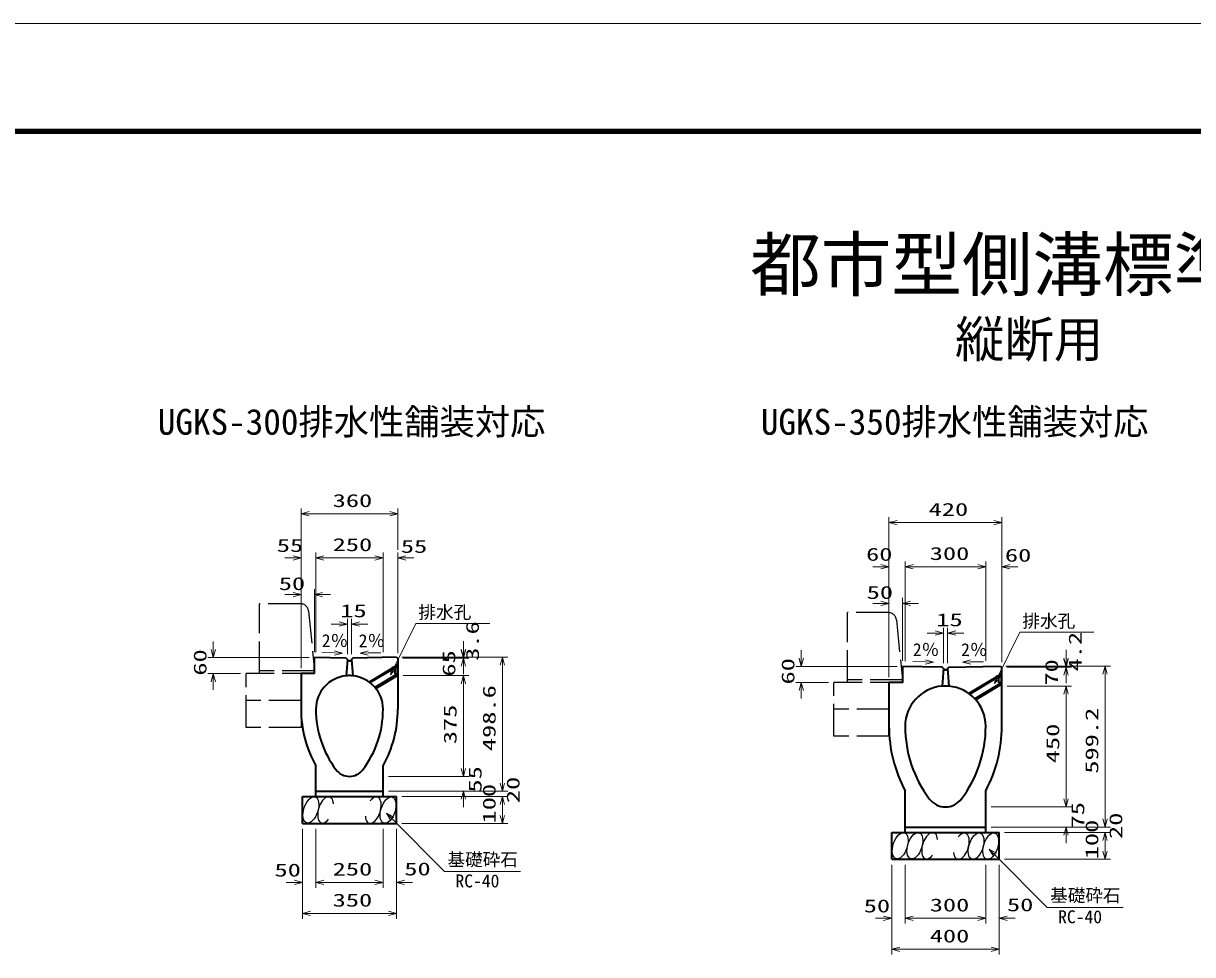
# Model space of a CAD drawing. Units: millimetres on the paper. Extents: x 0 to 841, y 0 to 594.
# Drawn here: x 226.3 to 443.8, y 420.7 to 594 of the extents above; entities that cross this region are included whole.
import ezdxf
from ezdxf.enums import TextEntityAlignment as Align

# ---------------------------------------------------------------- set-up
doc = ezdxf.new("R2010")
doc.units = ezdxf.units.MM
doc.linetypes.add('DASHED', pattern=[7.5, 6, -1.5])
for name, color, linetype, lineweight in [('D-STR-DIM（寸法）', 7, 'Continuous', 13), ('D-STR-HTXT(基礎砕石-旗)', 7, 'Continuous', 13), ('D-STR-HTXT（WS-旗）', 7, 'Continuous', 13), ('D-STR-STRF(グリ)', 7, 'Continuous', 25), ('D-STR-STRF(歩車)', 7, 'DASHED', 25), ('D-STR（構造物WS）', 1, 'Continuous', 35), ('D-STR（構造物）', 1, 'Continuous', 35), ('D-TTL-LINE（区切線）', 7, 'Continuous', 18), ('D-TTL（外枠）', 2, 'Continuous', 140)]:
    doc.layers.add(name, color=color, linetype=linetype, lineweight=lineweight)
doc.layers.add('D-STR-TXT(文字)', color=7, linetype='Continuous')
doc.styles.add('ＭＳ ゴシック', font='')
doc.styles.get('ＭＳ ゴシック').set_extended_font_data('MS Gothic')

# ---------------------------------------------------------------- blocks, each defined once
blk = doc.blocks.new('_Open30')
at = {"color": 7, "linetype": 'Continuous', "lineweight": 13}
for p, q in [((-1, 0.2679), (0, 0)), ((0, 0), (-1, -0.2679)), ((0, 0), (-1, 0))]:
    blk.add_line(p, q, dxfattribs=at)

msp = doc.modelspace()

# ---------------------------------------------------------------- linework, layer by layer
at = {"layer": 'D-STR-DIM（寸法）'}
for p, q in [((277.931, 495.52), (277.931, 503.729)), ((279.431, 502.729), (294.431, 502.729)), ((295.931, 496.038), (295.931, 503.729)), ((387.313, 493.876), (387.313, 502.084)), ((388.813, 501.084), (406.813, 501.084)), ((408.313, 493.876), (408.313, 502.084)), ((276.431, 494.52), (274.931, 494.52)), ((277.931, 473.988), (277.931, 495.52)), ((280.681, 476.983), (280.681, 495.52)), ((280.681, 476.983), (280.681, 495.52)), ((282.181, 494.52), (283.681, 494.52)), ((282.181, 494.52), (291.681, 494.52)), ((291.681, 494.52), (290.181, 494.52)), ((293.181, 476.983), (293.181, 495.52)), ((293.181, 476.983), (293.181, 495.52)), ((295.931, 476.788), (295.931, 495.52)), ((297.431, 494.52), (298.931, 494.52)), ((387.313, 472.343), (387.313, 493.876)), ((390.313, 475.333), (390.313, 493.876)), ((390.313, 475.333), (390.313, 493.876)), ((405.313, 475.338), (405.313, 493.876)), ((405.313, 475.338), (405.313, 493.876)), ((408.313, 475.143), (408.313, 493.876)), ((385.813, 492.876), (384.313, 492.876)), ((391.813, 492.876), (393.313, 492.876)), ((391.813, 492.876), (403.813, 492.876)), ((403.813, 492.876), (402.313, 492.876)), ((409.813, 492.876), (411.313, 492.876)), ((276.431, 487.711), (274.931, 487.711)), ((277.931, 473.988), (277.931, 488.711)), ((280.431, 476.988), (280.431, 488.711)), ((281.931, 487.711), (283.431, 487.711)), ((385.813, 486.066), (384.313, 486.066)), ((387.313, 472.343), (387.313, 487.066)), ((389.813, 475.343), (389.813, 487.066)), ((391.313, 486.066), (392.813, 486.066)), ((286.537, 476.614), (286.537, 483.208)), ((287.328, 476.598), (287.328, 483.208)), ((285.037, 482.208), (283.537, 482.208)), ((288.828, 482.208), (290.328, 482.208)), ((397.431, 474.943), (397.431, 481.537)), ((398.222, 474.927), (398.222, 481.537)), ((261.597, 477.488), (261.597, 478.988)), ((308.123, 477.531), (308.123, 479.031)), ((308.123, 477.37), (308.123, 478.87)), ((395.931, 480.537), (394.431, 480.537)), ((399.722, 480.537), (401.222, 480.537)), ((281.772, 476.891), (284.134, 476.844)), ((292.792, 476.873), (290.431, 476.826)), ((370.978, 475.843), (370.978, 477.343)), ((420.255, 475.888), (420.255, 477.388)), ((420.255, 475.696), (420.255, 477.196)), ((279.431, 475.988), (260.597, 475.988)), ((296.681, 476.033), (316.384, 476.033)), ((296.847, 475.87), (309.123, 475.87)), ((296.847, 475.87), (309.123, 475.87)), ((297.681, 476.031), (309.123, 476.031)), ((308.123, 474.37), (308.123, 472.87)), ((315.384, 452.608), (315.384, 474.533)), ((388.813, 474.343), (369.978, 474.343)), ((391.74, 475.22), (394.101, 475.172)), ((404.869, 475.202), (402.508, 475.155)), ((409.063, 474.388), (421.255, 474.388)), ((410.063, 474.388), (428.515, 474.388)), ((266.681, 472.988), (260.597, 472.988)), ((296.931, 472.616), (309.123, 472.616)), ((296.931, 472.616), (309.123, 472.616)), ((409.259, 474.196), (421.255, 474.196)), ((409.259, 474.196), (421.255, 474.196)), ((420.255, 472.696), (420.255, 471.196)), ((427.515, 445.933), (427.515, 472.888)), ((261.597, 471.488), (261.597, 469.988)), ((308.123, 455.358), (308.123, 471.116)), ((308.123, 471.116), (308.123, 469.616)), ((376.063, 471.343), (369.978, 471.343)), ((409.313, 470.683), (421.255, 470.683)), ((409.313, 470.683), (421.255, 470.683)), ((370.978, 469.843), (370.978, 468.343)), ((420.255, 449.683), (420.255, 469.183)), ((420.255, 469.183), (420.255, 467.683)), ((308.123, 455.358), (308.123, 456.858)), ((294.181, 453.858), (309.123, 453.858)), ((294.181, 453.858), (309.123, 453.858)), ((315.384, 452.608), (315.384, 454.108)), ((294.181, 451.108), (316.384, 451.108)), ((294.181, 451.108), (309.123, 451.108)), ((294.181, 451.108), (316.384, 451.108)), ((420.255, 449.683), (420.255, 451.183)), ((296.681, 450.108), (316.384, 450.108)), ((296.681, 450.108), (316.384, 450.108)), ((308.123, 449.608), (308.123, 448.108)), ((315.384, 446.608), (315.384, 448.608)), ((315.384, 448.608), (315.384, 447.108)), ((406.313, 448.183), (421.255, 448.183)), ((406.313, 448.183), (421.255, 448.183)), ((427.515, 445.933), (427.515, 447.433)), ((278.181, 444.108), (278.181, 433.141)), ((280.681, 444.108), (280.681, 433.141)), ((280.681, 444.108), (280.681, 433.141)), ((293.181, 444.108), (293.181, 433.141)), ((293.181, 444.108), (293.181, 433.141)), ((295.681, 444.108), (295.681, 433.141)), ((296.681, 445.108), (316.384, 445.108)), ((406.313, 444.433), (428.515, 444.433)), ((406.313, 444.433), (421.255, 444.433)), ((406.313, 444.433), (428.515, 444.433)), ((408.813, 443.433), (428.515, 443.433)), ((408.813, 443.433), (428.515, 443.433)), ((420.255, 442.933), (420.255, 441.433)), ((427.515, 439.933), (427.515, 441.933)), ((427.515, 441.933), (427.515, 440.433)), ((387.813, 437.433), (387.813, 426.466)), ((390.313, 437.433), (390.313, 426.466)), ((390.313, 437.433), (390.313, 426.466)), ((405.313, 437.433), (405.313, 426.466)), ((405.313, 437.433), (405.313, 426.466)), ((407.813, 437.433), (407.813, 426.466)), ((408.813, 438.433), (428.515, 438.433)), ((276.681, 434.141), (275.181, 434.141)), ((278.181, 433.141), (278.181, 427.367)), ((282.181, 434.141), (283.681, 434.141)), ((282.181, 434.141), (291.681, 434.141)), ((291.681, 434.141), (290.181, 434.141)), ((295.681, 433.141), (295.681, 427.367)), ((297.181, 434.141), (298.681, 434.141)), ((279.681, 428.367), (294.181, 428.367)), ((386.313, 427.466), (384.813, 427.466)), ((387.813, 426.466), (387.813, 420.693)), ((391.813, 427.466), (393.313, 427.466)), ((391.813, 427.466), (403.813, 427.466)), ((403.813, 427.466), (402.313, 427.466)), ((407.813, 426.466), (407.813, 420.693)), ((409.313, 427.466), (410.813, 427.466)), ((389.313, 421.693), (406.313, 421.693))]:
    msp.add_line(p, q, dxfattribs=at)
at = {"layer": 'D-STR-HTXT(基礎砕石-旗)'}
for points in [[(318.725, 436.135), (304.621, 436.135), (294.898, 445.952)], [(430.857, 429.46), (416.753, 429.46), (407.03, 439.277)]]:
    msp.add_lwpolyline(points, dxfattribs=at)
at = {"layer": 'D-STR-HTXT（WS-旗）'}
for points in [[(313.058, 482.343), (299.269, 482.343), (295.229, 474.132)], [(425.439, 480.698), (411.651, 480.698), (407.61, 472.487)]]:
    msp.add_lwpolyline(points, dxfattribs=at)
at = {"layer": 'D-STR-STRF(グリ)'}
for centre, major_axis in [((279.756, 447.631), (0.79, 2.421)), ((294.106, 447.584), (-0.79, -2.421)), ((389.407, 440.957), (0.79, 2.421)), ((392.128, 440.957), (0.79, 2.421)), ((403.517, 440.876), (-0.771, -2.427)), ((406.238, 440.897), (-0.771, -2.427))]:
    msp.add_ellipse(centre, major_axis=major_axis, ratio=0.5139, dxfattribs=at)
for centre, major_axis in [((282.497, 447.631), (0.79, 2.421)), ((291.365, 447.584), (-0.79, -2.421)), ((394.869, 440.957), (0.79, 2.421)), ((400.776, 440.854), (-0.771, -2.427))]:
    msp.add_ellipse(centre, major_axis=major_axis, ratio=0.5139, start_param=5.3575563, end_param=10.3750652, dxfattribs=at)
at = {"layer": 'D-STR-STRF(歩車)'}
for p, q in [((270.181, 472.988), (270.181, 485.988)), ((277.823, 485.988), (270.181, 485.988)), ((279.316, 484.637), (280.431, 473.488)), ((379.563, 471.343), (379.563, 484.343)), ((387.205, 484.343), (379.563, 484.343)), ((388.698, 482.992), (389.813, 471.843)), ((280.431, 472.988), (267.681, 472.988)), ((267.681, 462.988), (267.681, 472.988)), ((280.431, 473.488), (270.181, 473.488)), ((277.931, 472.988), (277.931, 462.988)), ((389.813, 471.343), (377.063, 471.343)), ((377.063, 461.343), (377.063, 471.343)), ((389.813, 471.843), (379.563, 471.843)), ((387.313, 461.343), (387.313, 471.343)), ((277.931, 467.988), (267.681, 467.988)), ((387.313, 466.343), (377.063, 466.343)), ((277.931, 462.988), (267.681, 462.988)), ((387.313, 461.343), (377.063, 461.343))]:
    msp.add_line(p, q, dxfattribs=at)
for centre in [(277.823, 484.488), (387.205, 482.843)]:
    msp.add_arc(centre, 1.5, 5.71077, 89.99998, dxfattribs=at)
at = {"layer": 'D-STR（構造物WS）'}
for p, q in [((295.773, 474.521), (290.6, 471.417)), ((295.856, 474.438), (295.356, 474.138)), ((295.856, 474.438), (295.609, 474.685)), ((295.856, 472.638), (295.856, 474.438)), ((290.73, 471.32), (295.356, 474.096)), ((295.856, 472.938), (291.673, 470.428)), ((291.834, 470.233), (295.856, 472.646)), ((295.356, 474.138), (295.356, 472.938)), ((295.356, 472.938), (295.856, 472.938)), ((295.553, 472.463), (295.856, 472.638)), ((408.155, 472.876), (402.172, 469.287)), ((402.303, 469.19), (407.738, 472.451)), ((407.738, 472.493), (408.238, 472.793)), ((407.738, 471.293), (407.738, 472.493)), ((408.238, 472.793), (407.99, 473.041)), ((408.238, 470.993), (408.238, 472.793)), ((408.238, 471.293), (403.279, 468.318)), ((403.408, 468.104), (408.238, 471.002)), ((408.238, 471.293), (407.738, 471.293)), ((407.934, 470.818), (408.238, 470.993))]:
    msp.add_line(p, q, dxfattribs=at)
at = {"layer": 'D-STR（構造物）'}
for p, q in [((286.305, 475.87), (280.431, 475.988)), ((280.431, 472.988), (280.431, 475.988)), ((286.305, 475.87), (286.536, 475.616)), ((286.536, 475.616), (286.306, 472.576)), ((287.557, 475.87), (287.326, 475.616)), ((287.326, 475.616), (287.556, 472.576)), ((295.681, 476.033), (287.557, 475.87)), ((295.681, 476.033), (295.931, 475.788)), ((295.931, 475.788), (295.931, 466.358)), ((397.202, 474.195), (389.813, 474.343)), ((398.452, 474.196), (408.063, 474.388)), ((408.063, 474.388), (408.313, 474.143)), ((277.931, 472.988), (277.931, 466.358)), ((280.431, 472.988), (277.931, 472.988)), ((397.431, 473.943), (397.188, 470.657)), ((397.431, 473.943), (397.202, 474.195)), ((397.681, 473.693), (397.813, 473.693)), ((397.971, 473.693), (397.813, 473.693)), ((398.452, 474.196), (398.221, 473.943)), ((398.221, 473.943), (398.47, 470.654)), ((408.313, 463.207), (408.313, 474.143)), ((387.313, 471.343), (387.313, 463.183)), ((280.681, 450.108), (280.681, 455.837)), ((293.181, 450.108), (293.181, 455.837)), ((280.681, 451.108), (293.181, 451.108)), ((390.313, 443.433), (390.313, 451.183)), ((405.313, 443.433), (405.313, 451.183)), ((278.181, 450.108), (295.681, 450.108)), ((278.181, 445.108), (278.181, 450.108)), ((295.681, 445.108), (295.681, 450.108)), ((278.181, 445.108), (295.681, 445.108)), ((390.313, 444.433), (405.313, 444.433)), ((387.813, 443.433), (407.813, 443.433)), ((387.813, 438.433), (387.813, 443.433)), ((407.813, 438.433), (407.813, 443.433)), ((387.813, 438.433), (407.813, 438.433))]:
    msp.add_line(p, q, dxfattribs=at)
at = {"layer": 'D-STR（構造物）', "linetype": 'DASHED'}
for p in [(286.787, 475.366), (287.077, 475.366)]:
    msp.add_line(p, (286.932, 475.366), dxfattribs=at)
at = {"layer": 'D-STR（構造物）'}
msp.add_lwpolyline([(389.813, 474.343), (389.813, 471.343), (387.313, 471.343)], dxfattribs=at)
at = {"layer": 'D-STR（構造物）', "linetype": 'DASHED'}
for centre, radius, start, end in [((286.785, 475.616), 0.25, 179.93762, 270), ((287.079, 475.616), 0.25, 270, 0.06238), ((286.93, 467.605), 5.011, 82.82494, 97.15522), ((397.814, 463.166), 7.516, 84.99431, 94.78232)]:
    msp.add_arc(centre, radius, start, end, dxfattribs=at)
at = {"layer": 'D-STR（構造物）'}
for centre, radius, start, end in [((286.931, 466.358), 6.25, 95.73924, 180), ((286.948, 466.373), 6.233, 359.8589, 84.4035), ((397.681, 473.943), 0.25, 180, 270), ((397.971, 473.943), 0.25, 270, 0), ((397.813, 463.183), 7.5, 94.78021, 180), ((397.813, 463.183), 7.5, 0.1851, 84.9722), ((299.431, 466.358), 21.5, 180, 209.2972), ((299.431, 466.358), 18.75, 180, 216.86989), ((274.431, 466.358), 18.75, 323.13008, 0), ((274.431, 466.358), 21.5, 330.70277, 0), ((412.813, 463.183), 25.5, 180, 208.07251), ((412.813, 463.183), 22.5, 180, 216.8699), ((382.813, 463.183), 22.5, 323.1301, 0), ((382.813, 463.183), 25.5, 331.92744, 0), ((286.931, 456.983), 3.125, 216.86989, 323.13008), ((397.813, 451.933), 3.75, 216.8699, 323.1301)]:
    msp.add_arc(centre, radius, start, end, dxfattribs=at)
at = {"layer": 'D-TTL-LINE（区切線）'}
msp.add_line((841, 594), (0, 594), dxfattribs=at)
at = {"layer": 'D-TTL（外枠）'}
msp.add_line((820.9, 573.9), (20.1, 573.9), dxfattribs=at)

# ---------------------------------------------------------------- block references
at = {"layer": 'D-STR-DIM（寸法）', "xscale": 1.5, "yscale": 1.5}
for p, rotation in [((277.931, 502.729), 180), ((387.313, 501.084), 180), ((280.681, 494.52), 180), ((280.681, 494.52), 180), ((295.931, 494.52), 180), ((390.313, 492.876), 180), ((390.313, 492.876), 180), ((408.313, 492.876), 180), ((280.431, 487.711), 180), ((389.813, 486.066), 180), ((287.328, 482.208), 180), ((398.222, 480.537), 180), ((261.597, 475.988), 270), ((285.633, 476.814), 358.85424), ((288.931, 476.796), 181.14576), ((308.123, 476.031), 270), ((308.123, 475.87), 270), ((308.123, 475.87), 90), ((315.384, 476.033), 90), ((370.978, 474.343), 270), ((395.601, 475.142), 358.85424), ((401.008, 475.125), 181.14576), ((420.255, 474.388), 270), ((420.255, 474.196), 270), ((427.515, 474.388), 90), ((261.597, 472.988), 90), ((308.123, 472.616), 90), ((308.123, 472.616), 90), ((420.255, 474.196), 90), ((370.978, 471.343), 90), ((420.255, 470.683), 90), ((420.255, 470.683), 90), ((308.123, 453.858), 270), ((308.123, 453.858), 270), ((315.384, 451.108), 270), ((315.384, 451.108), 270), ((308.123, 451.108), 90), ((315.384, 450.108), 90), ((315.384, 450.108), 90), ((420.255, 448.183), 270), ((420.255, 448.183), 270), ((315.384, 445.108), 270), ((420.255, 444.433), 90), ((427.515, 444.433), 270), ((427.515, 444.433), 270), ((427.515, 443.433), 90), ((427.515, 443.433), 90), ((427.515, 438.433), 270), ((280.681, 434.141), 180), ((280.681, 434.141), 180), ((295.681, 434.141), 180), ((278.181, 428.367), 180), ((390.313, 427.466), 180), ((390.313, 427.466), 180), ((407.813, 427.466), 180), ((387.813, 421.693), 180)]:
    msp.add_blockref('_Open30', p, dxfattribs=dict(at, rotation=rotation))
for p in [(295.931, 502.729), (408.313, 501.084), (277.931, 494.52), (293.181, 494.52), (293.181, 494.52), (387.313, 492.876), (405.313, 492.876), (405.313, 492.876), (277.931, 487.711), (387.313, 486.066), (286.537, 482.208), (397.431, 480.537), (278.181, 434.141), (293.181, 434.141), (293.181, 434.141), (295.681, 428.367), (387.813, 427.466), (405.313, 427.466), (405.313, 427.466), (407.813, 421.693)]:
    msp.add_blockref('_Open30', p, dxfattribs=at)
at = {"layer": 'D-STR-HTXT(基礎砕石-旗)', "xscale": 1.5, "yscale": 1.5, "rotation": 134.72505}
for p in [(293.843, 447.018), (405.974, 440.343)]:
    msp.add_blockref('_Open30', p, dxfattribs=at)
at = {"layer": 'D-STR-HTXT（WS-旗）', "xscale": 1.5, "yscale": 1.5, "rotation": 243.798}
for p in [(294.566, 472.786), (406.948, 471.141)]:
    msp.add_blockref('_Open30', p, dxfattribs=at)

# ---------------------------------------------------------------- texts
at = {"layer": 'D-STR-DIM（寸法）', "style": 'ＭＳ ゴシック', "width": 1.5}
for s, p in [('360', (283.806, 503.266)), ('420', (394.688, 501.622)), ('55', (273.412, 494.914)), ('250', (283.806, 495.058)), ('55', (296.496, 494.744)), ('60', (383.048, 493.269)), ('300', (394.896, 493.413)), ('60', (408.882, 493.099)), ('50', (273.78, 487.813)), ('50', (383.162, 486.169)), ('15', (285.22, 482.745)), ('15', (396.114, 481.074)), ('50', (272.983, 434.508)), ('250', (283.806, 434.678)), ('50', (297.133, 434.716)), ('350', (283.806, 428.905)), ('50', (382.615, 427.833)), ('300', (394.896, 428.004)), ('50', (409.264, 428.041)), ('400', (394.896, 422.23))]:
    msp.add_text(s, height=2.405, dxfattribs=at).set_placement(p, align=Align.BOTTOM_LEFT)
for s, p in [('3.6', (311.736, 475.368)), ('4.2', (423.868, 473.397)), ('60', (261.059, 472.613)), ('65', (307.357, 472.436)), ('60', (370.441, 470.968)), ('70', (419.489, 470.758)), ('498.6', (314.846, 458.57)), ('375', (307.586, 459.857)), ('599.2', (426.978, 454.373)), ('450', (419.717, 456.308)), ('55', (312.232, 450.85)), ('20', (319.298, 448.89)), ('100', (314.846, 445.108)), ('75', (424.363, 444.175)), ('20', (431.43, 442.215)), ('100', (426.978, 438.433))]:
    msp.add_text(s, height=2.405, rotation=90, dxfattribs=at).set_placement(p, align=Align.BOTTOM_LEFT)
at = {"layer": 'D-STR-DIM（寸法）', "style": 'ＭＳ ゴシック'}
for rotation, p in [(0.01, (281.779, 477.19)), (359.99, (288.649, 477.186)), (0.01, (391.747, 475.518)), (359.99, (400.725, 475.515))]:
    msp.add_text('2％', height=2.405, rotation=rotation, dxfattribs=at).set_placement(p, align=Align.BOTTOM_LEFT)
at = {"layer": 'D-STR-HTXT(基礎砕石-旗)', "style": 'ＭＳ ゴシック'}
for s, p in [('基礎砕石', (305.157, 436.471)), ('RC-40', (306.644, 432.485)), ('基礎砕石', (417.288, 429.797)), ('RC-40', (418.776, 425.81))]:
    msp.add_text(s, height=2.405, dxfattribs=at).set_placement(p, align=Align.BOTTOM_LEFT)
at = {"layer": 'D-STR-HTXT（WS-旗）', "style": 'ＭＳ ゴシック'}
for p in [(299.75, 482.495), (412.132, 480.85)]:
    msp.add_text('排水孔', height=2.405, dxfattribs=at).set_placement(p, align=Align.BOTTOM_LEFT)
at = {"layer": 'D-STR-TXT(文字)', "style": 'ＭＳ ゴシック'}
for s, height, p in [('都市型側溝標準図', 9.621, (361.512, 541.419)), ('縦断用', 6.735, (399.606, 529.839)), ('UGKS-300排水性舗装対応', 4.811, (251.259, 516.001)), ('UGKS-350排水性舗装対応', 4.811, (363.467, 516.001))]:
    msp.add_text(s, height=height, dxfattribs=at).set_placement(p, align=Align.BOTTOM_LEFT)

doc.saveas('drawing.dxf')
